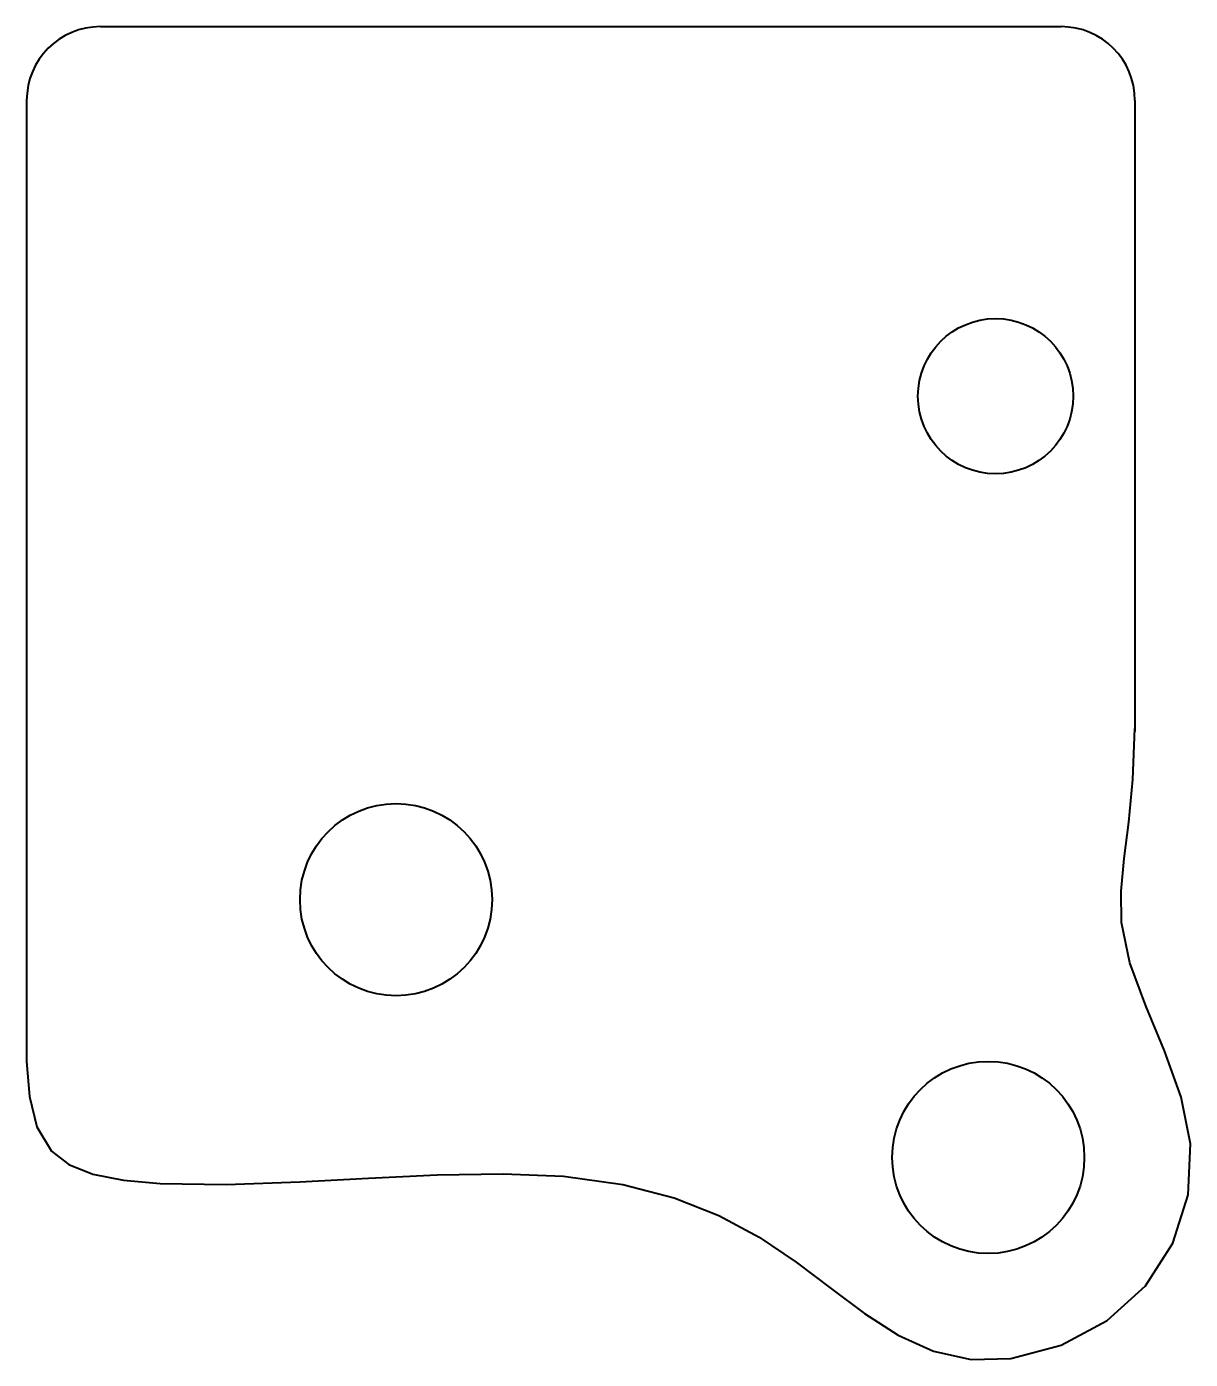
# Model space of a CAD drawing. Header units: millimetres. Extents: x -15.7 to 15.8, y -28.2 to 7.9.
import ezdxf

# ---------------------------------------------------------------- set-up
doc = ezdxf.new("R2010")
doc.units = ezdxf.units.MM
doc.header["$MEASUREMENT"] = 0
doc.layers.add('Visible', color=7, linetype='Continuous', lineweight=40)

msp = doc.modelspace()

# ---------------------------------------------------------------- linework, layer by layer
at = {"layer": 'Visible'}
for p, q in [((-13.652, 7.906), (12.348, 7.906)), ((-15.652, 5.906), (-15.652, -20.094)), ((14.348, 5.906), (14.348, -11.167))]:
    msp.add_line(p, q, dxfattribs=at)
msp.add_polyline3d([(-15.652, -20.094, 0), (-15.571, -21.045, 0), (-15.379, -21.865, 0), (-14.976, -22.527, 0), (-14.51, -22.886, 0), (-13.858, -23.146, 0), (-13.026, -23.313, 0), (-12.041, -23.403, 0), (-10.251, -23.424, 0), (-8.259, -23.351, 0), (-6.397, -23.252, 0), (-4.536, -23.167, 0), (-2.753, -23.136, 0), (-1.122, -23.201, 0), (0.486, -23.422, 0), (1.874, -23.784, 0), (3.088, -24.268, 0), (4.173, -24.855, 0), (5.174, -25.525, 0), (6.132, -26.248, 0), (7.027, -26.916, 0), (7.939, -27.502, 0), (8.892, -27.938, 0), (9.911, -28.158, 0), (10.988, -28.131, 0), (12.346, -27.775, 0), (13.598, -27.103, 0), (14.631, -26.164, 0), (15.369, -25.011, 0), (15.784, -23.709, 0), (15.847, -22.324, 0), (15.597, -21.063, 0), (15.15, -19.812, 0), (14.642, -18.594, 0), (14.211, -17.428, 0), (13.987, -16.333, 0), (13.975, -15.492, 0), (14.055, -14.607, 0), (14.178, -13.618, 0), (14.292, -12.464, 0), (14.348, -11.088, 0)], dxfattribs=at)
for centre, radius in [((10.575, -2.094), 2.1), ((-5.652, -15.718), 2.6), ((10.377, -22.694), 2.6)]:
    msp.add_circle(centre, radius, dxfattribs=at)
for centre, start, end in [((-13.652, 5.906), 90, 180), ((12.348, 5.906), 0, 90)]:
    msp.add_arc(centre, 2, start, end, dxfattribs=at)

doc.saveas('drawing.dxf')
